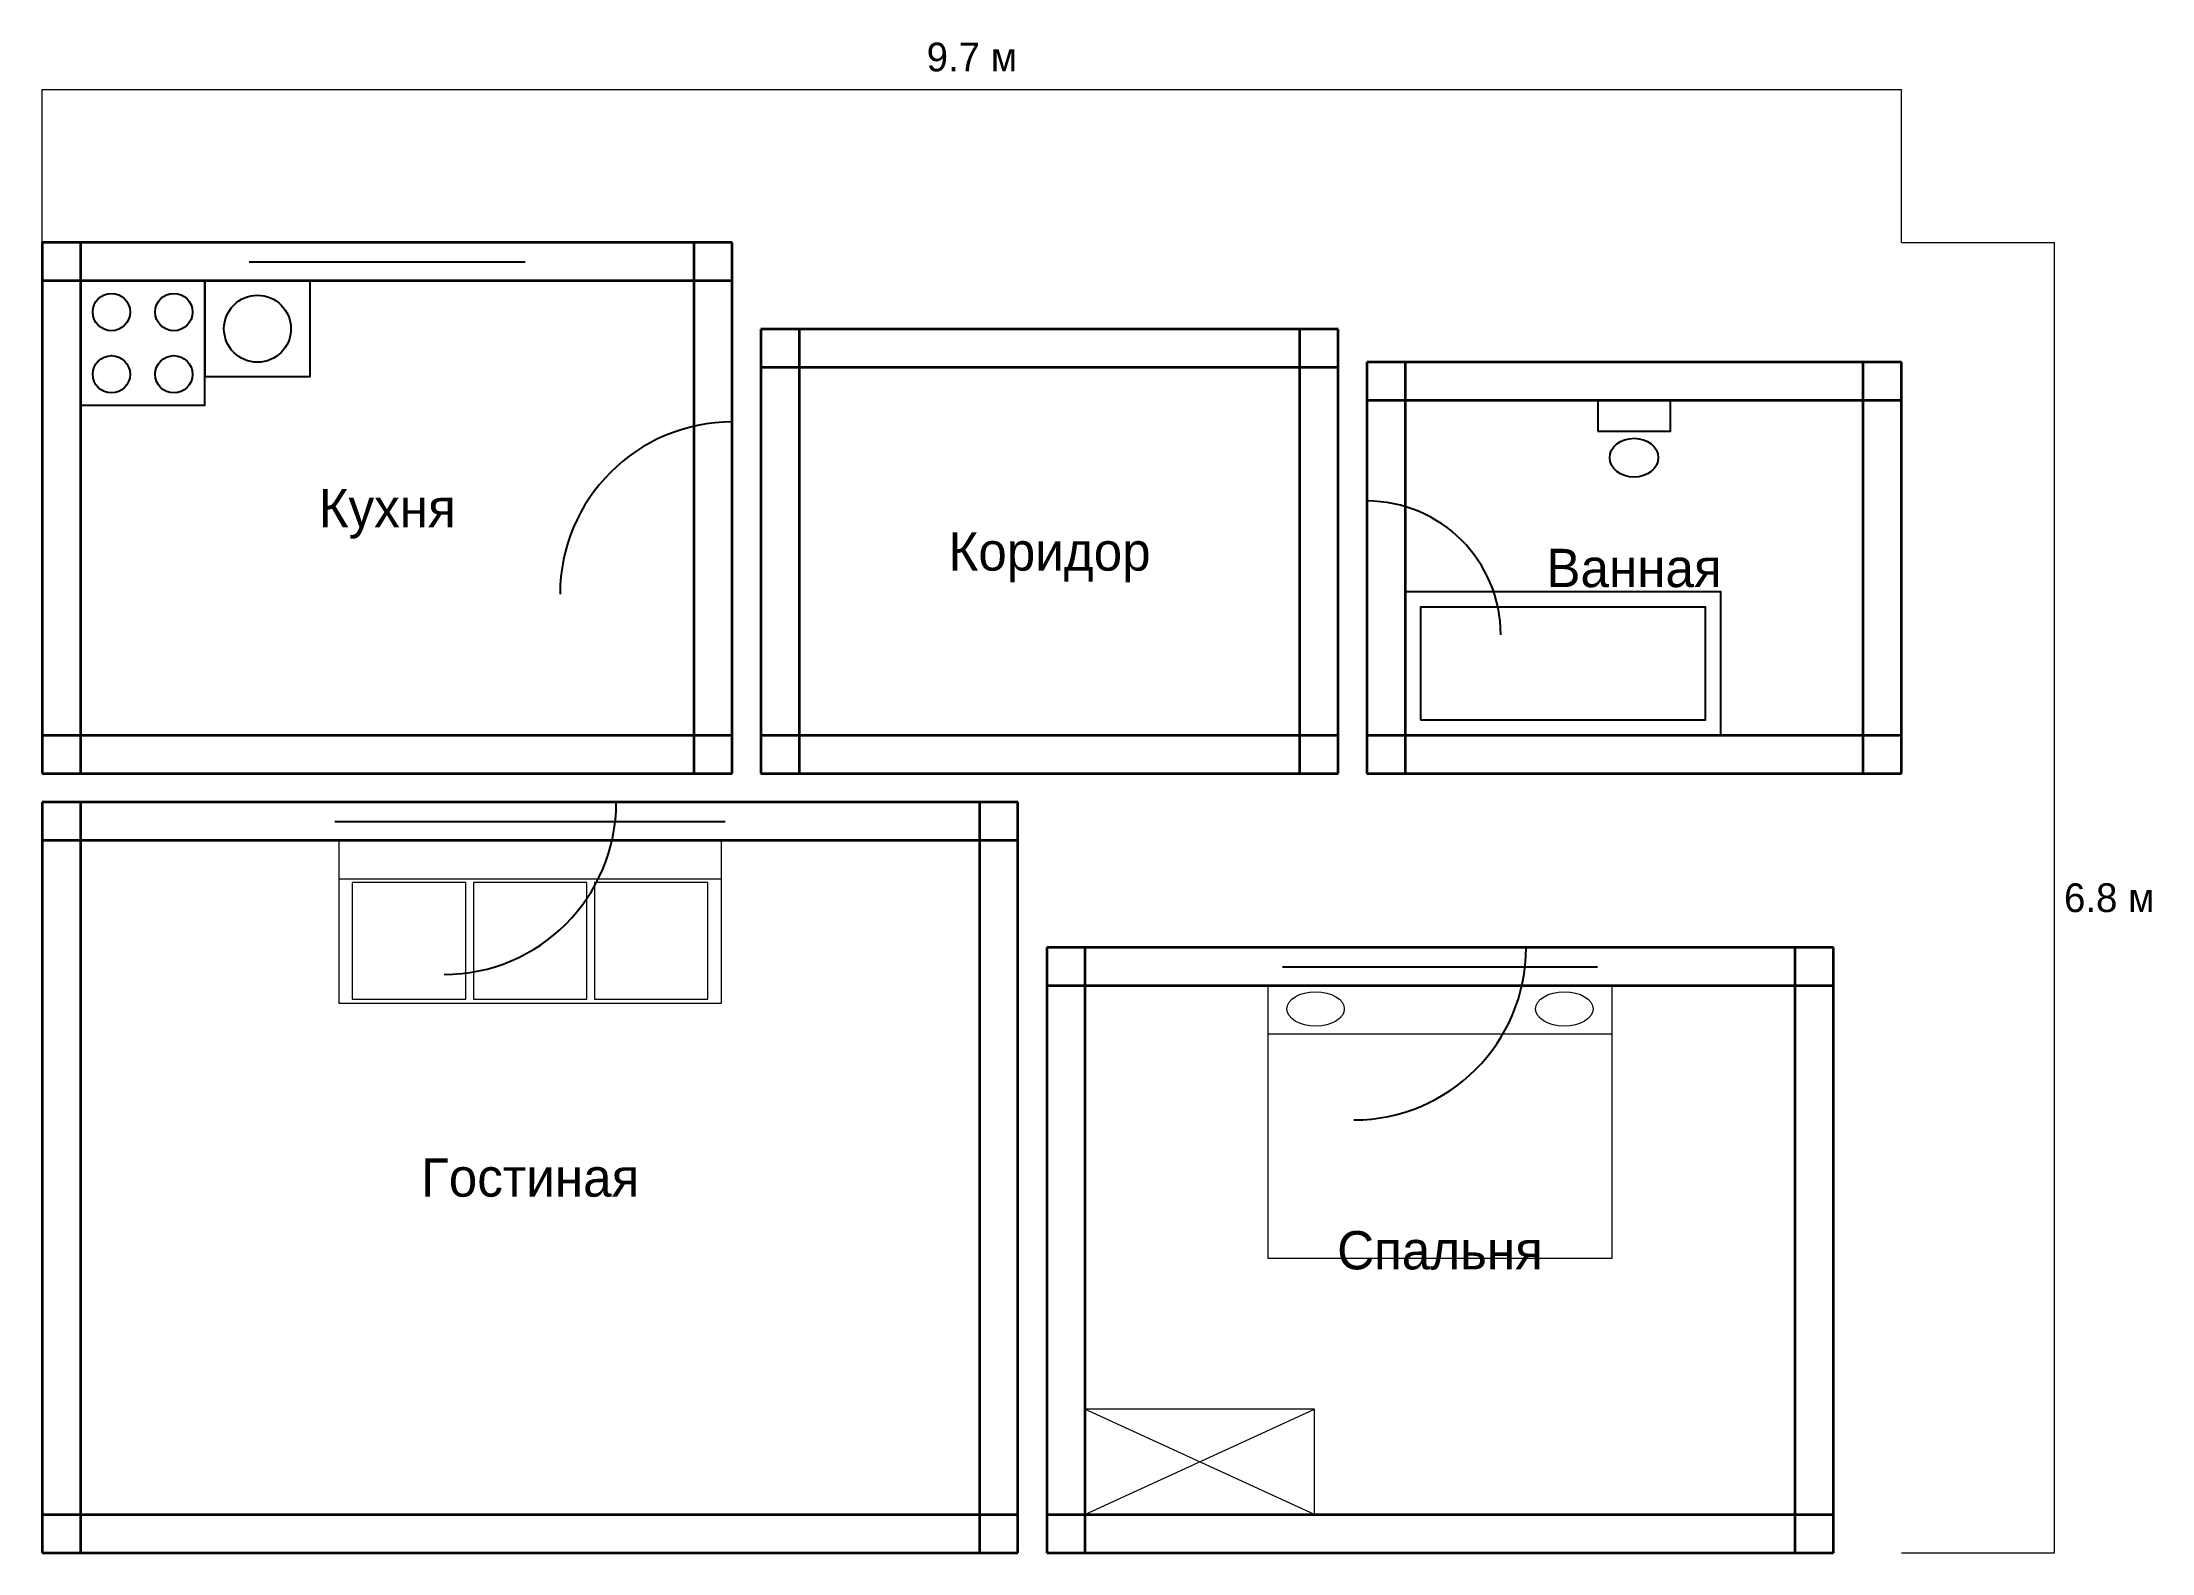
# Model space of a CAD drawing. Header units: metres. Extents: x 0 to 1102, y 0 to 789.
import ezdxf
from ezdxf.enums import TextEntityAlignment as Align

# ---------------------------------------------------------------- set-up
doc = ezdxf.new("R2010")
doc.units = ezdxf.units.M
for name, color, linetype, lineweight in [('Двери', 7, 'Continuous', 25), ('Мебель', 7, 'Continuous', 18), ('Окна', 7, 'Continuous', 25), ('Размеры', 1, 'Continuous', 13), ('Стены', 7, 'Continuous', 35), ('Текст', 7, 'Continuous', 13)]:
    doc.layers.add(name, color=color, linetype=linetype, lineweight=lineweight)

msp = doc.modelspace()

# ---------------------------------------------------------------- linework, layer by layer
at = {"layer": 'Двери'}
for p, q in [((360.6, 500.9), (360.6, 590.9)), ((692.2, 479.6), (692.2, 549.6)), ((210, 392.2), (300, 392.2)), ((685.4, 316.2), (775.4, 316.2))]:
    msp.add_line(p, q, dxfattribs=at)
for centre, radius, start, end in [((360.6, 500.9), 90, 90, 180), ((692.2, 479.6), 70, 0, 90), ((210, 392.2), 90, 270, 360), ((685.4, 316.2), 90, 270, 360)]:
    msp.add_arc(centre, radius, start, end, dxfattribs=at)
at = {"layer": 'Мебель'}
for p, q in [((155, 352.2), (355, 352.2)), ((640.4, 271.2), (820.4, 271.2)), ((544.9, 20), (664.9, 75)), ((664.9, 20), (544.9, 75))]:
    msp.add_line(p, q, dxfattribs=at)
for points in [[(155, 287.2), (355, 287.2), (355, 372.2), (155, 372.2), (155, 287.2)], [(162, 289.2), (221.3, 289.2), (221.3, 350.2), (162, 350.2), (162, 289.2)], [(225.3, 289.2), (284.6, 289.2), (284.6, 350.2), (225.3, 350.2), (225.3, 289.2)], [(288.6, 289.2), (347.9, 289.2), (347.9, 350.2), (288.6, 350.2), (288.6, 289.2)], [(640.4, 153.9), (820.4, 153.9), (820.4, 296.2), (640.4, 296.2), (640.4, 153.9)], [(544.9, 20), (664.9, 20), (664.9, 75), (544.9, 75), (544.9, 20)]]:
    msp.add_lwpolyline(points, dxfattribs=at)
for centre in [(665.4, 284.2), (795.4, 284.2)]:
    msp.add_ellipse(centre, major_axis=(15, 0), ratio=0.6, dxfattribs=at)
at = {"layer": 'Окна'}
for p, q in [((108.2, 684.6), (252.4, 684.6)), ((108.2, 674.6), (252.4, 674.6)), ((108.2, 664.6), (252.4, 664.6)), ((153, 392.2), (356.9, 392.2)), ((153, 382.2), (356.9, 382.2)), ((153, 372.2), (356.9, 372.2)), ((648.2, 316.2), (812.7, 316.2)), ((648.2, 306.2), (812.7, 306.2)), ((648.2, 296.2), (812.7, 296.2))]:
    msp.add_line(p, q, dxfattribs=at)
at = {"layer": 'Размеры', "color": 1}
for p, q in [((0, 764.6), (971.5, 764.6)), ((0, 684.6), (0, 764.6)), ((971.5, 684.6), (971.5, 764.6)), ((971.5, 684.6), (1051.5, 684.6)), ((1051.5, 0), (1051.5, 684.6)), ((971.5, 0), (1051.5, 0))]:
    msp.add_line(p, q, dxfattribs=at)
at = {"layer": 'Сантехника'}
for points in [[(20, 599.6), (85, 599.6), (85, 664.6), (20, 664.6), (20, 599.6)], [(85, 614.6), (140, 614.6), (140, 664.6), (85, 664.6), (85, 614.6)], [(812.9, 586), (850.9, 586), (850.9, 602.1), (812.9, 602.1), (812.9, 586)], [(712.2, 427.2), (877.2, 427.2), (877.2, 502.2), (712.2, 502.2), (712.2, 427.2)], [(720.2, 435.2), (869.2, 435.2), (869.2, 494.2), (720.2, 494.2), (720.2, 435.2)]]:
    msp.add_lwpolyline(points, dxfattribs=at)
for centre, radius in [((36.2, 648.3), 9.75), ((68.8, 648.3), 9.75), ((112.5, 639.6), 17.5), ((36.2, 615.8), 9.75), ((68.8, 615.8), 9.75)]:
    msp.add_circle(centre, radius, dxfattribs=at)
msp.add_ellipse((831.8, 572.2), major_axis=(12.7, 0), ratio=0.8, dxfattribs=at)
at = {"layer": 'Стены'}
for p, q in [((360.6, 684.6), (0, 684.6)), ((0, 684.6), (0, 407.2)), ((20, 684.6), (20, 407.2)), ((340.6, 407.2), (340.6, 684.6)), ((360.6, 407.2), (360.6, 684.6)), ((360.6, 664.6), (0, 664.6)), ((677.2, 639.3), (375.6, 639.3)), ((375.6, 639.3), (375.6, 407.2)), ((395.6, 639.3), (395.6, 407.2)), ((657.2, 407.2), (657.2, 639.3)), ((677.2, 407.2), (677.2, 639.3)), ((677.2, 619.3), (375.6, 619.3)), ((971.5, 622.1), (692.2, 622.1)), ((692.2, 622.1), (692.2, 407.2)), ((712.2, 622.1), (712.2, 407.2)), ((951.5, 407.2), (951.5, 622.1)), ((971.5, 407.2), (971.5, 622.1)), ((971.5, 602.1), (692.2, 602.1)), ((0, 427.2), (360.6, 427.2)), ((375.6, 427.2), (677.2, 427.2)), ((692.2, 427.2), (971.5, 427.2)), ((0, 407.2), (360.6, 407.2)), ((375.6, 407.2), (677.2, 407.2)), ((692.2, 407.2), (971.5, 407.2)), ((509.9, 392.2), (0, 392.2)), ((0, 392.2), (0, 0)), ((20, 392.2), (20, 0)), ((489.9, 0), (489.9, 392.2)), ((509.9, 0), (509.9, 392.2)), ((509.9, 372.2), (0, 372.2)), ((936, 316.2), (524.9, 316.2)), ((524.9, 316.2), (524.9, 0)), ((544.9, 316.2), (544.9, 0)), ((916, 0), (916, 316.2)), ((936, 0), (936, 316.2)), ((936, 296.2), (524.9, 296.2)), ((0, 20), (509.9, 20)), ((524.9, 20), (936, 20)), ((0, 0), (509.9, 0)), ((524.9, 0), (936, 0))]:
    msp.add_line(p, q, dxfattribs=at)

# ---------------------------------------------------------------- texts
at = {"layer": 'Размеры', "color": 1}
msp.add_text('9.7 м', height=15, dxfattribs=at).set_placement((485.8, 769.6), align=Align.BOTTOM_CENTER)
msp.add_text('6.8 м', height=15, dxfattribs=at).set_placement((1056.5, 342.3), align=Align.MIDDLE_LEFT)
at = {"layer": 'Текст'}
for s, p in [('Кухня', (180.3, 545.9)), ('Коридор', (526.4, 523.2)), ('Ванная', (831.8, 514.6)), ('Гостиная', (255, 196.1)), ('Спальня', (730.4, 158.1))]:
    msp.add_text(s, height=20, dxfattribs=at).set_placement(p, align=Align.MIDDLE_CENTER)

doc.saveas('drawing.dxf')
